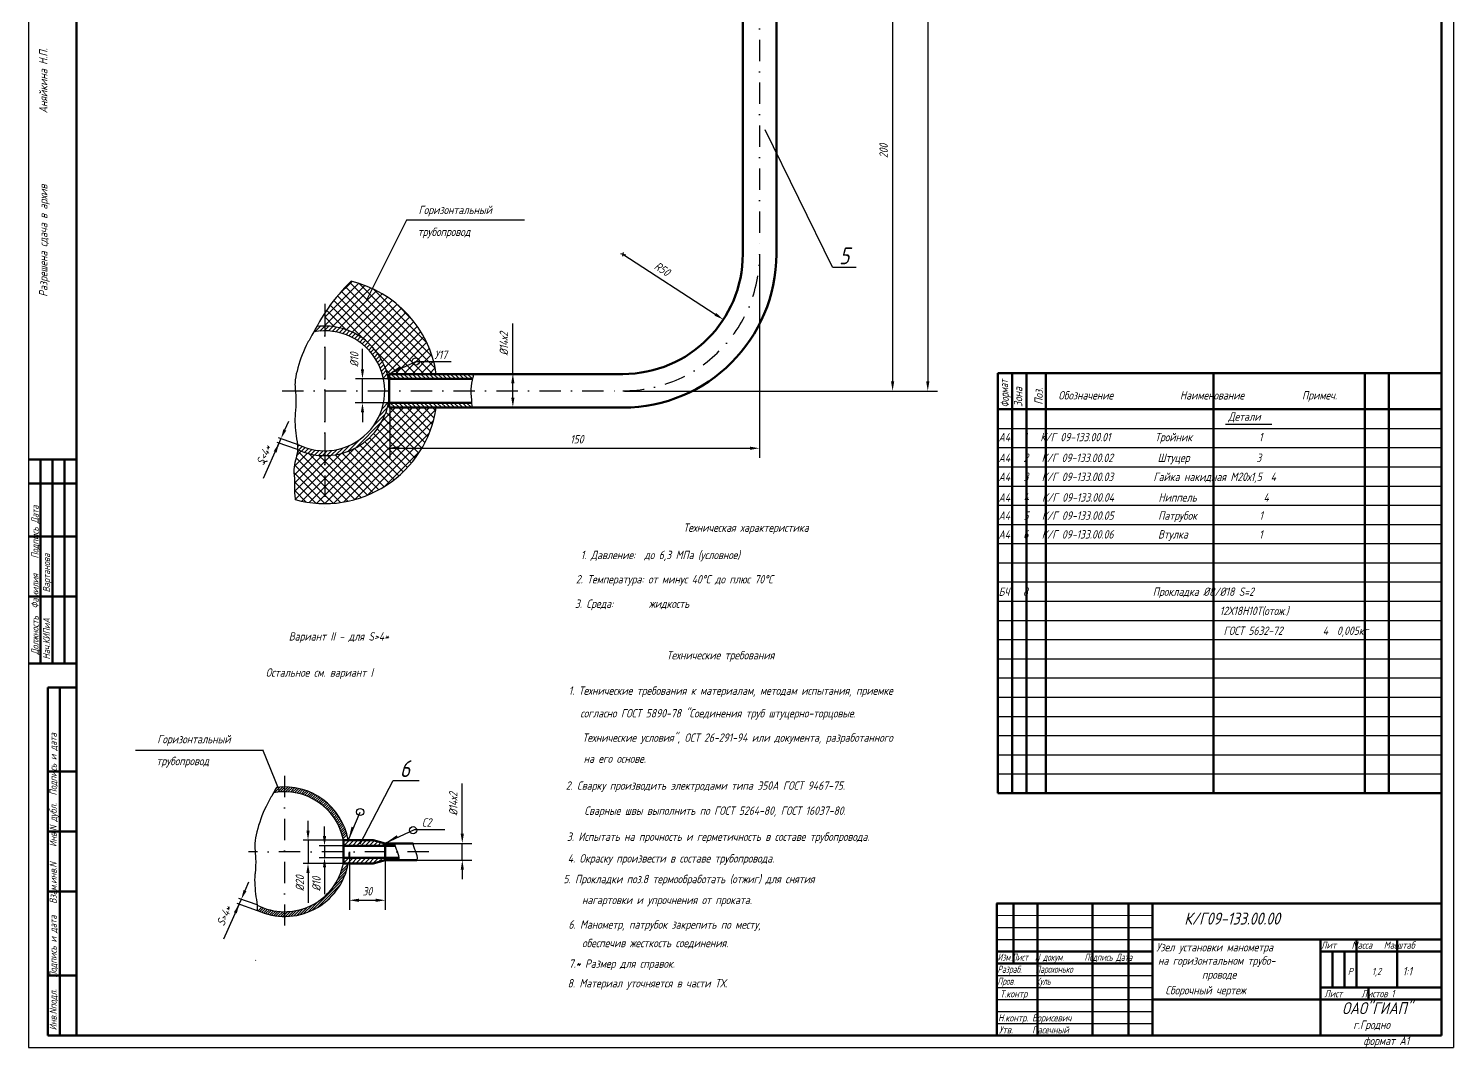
# Model space of a CAD drawing. Header units: inches. Extents: x 0 to 1942, y 0 to 841.
# Drawn here: x 0 to 594, y 0 to 425 of the extents above; entities that cross this region are included whole.
import ezdxf

# ---------------------------------------------------------------- set-up
doc = ezdxf.new("R2010")
doc.units = ezdxf.units.IN
doc.header["$LTSCALE"] = 0.7
doc.header["$MEASUREMENT"] = 0
doc.linetypes.add('DASHDOT', pattern=[25.4, 12.7, -6.35, 0, -6.35])
doc.styles.get("Standard").update_dxf_attribs({"font": 'romand.shx', "width": 0.8, "oblique": 15, "height": 3.5})
doc.dimstyles.get("Standard").update_dxf_attribs({"dimtxt": 3.5, "dimasz": 4, "dimexe": 4, "dimexo": 0, "dimgap": 2, "dimtad": 1, "dimdec": 0, "dimdsep": 46, "dimtxsty": 'Standard', "dimcen": 0.09, "dimadec": 0, "dimazin": 0, "dimtfac": 1, "dimtdec": 0, "dimtmove": 0, "dimatfit": 3, "dimfxl": 0.18, "dimtolj": 1, "dimtzin": 0, "dimlwd": 25, "dimlwe": 25, "dimarcsym": 0})

# ---------------------------------------------------------------- blocks, each defined once
blk = doc.blocks.new('*D121')
at = {"color": 0, "lineweight": 25, "transparency": 16777216}
for p, q in [((133.74, 81.59), (133.74, 57.36)), ((148.72, 81.59), (148.72, 57.36)), ((137.74, 61.36), (144.72, 61.36))]:
    blk.add_line(p, q, dxfattribs=at)
for points in [[(137.74, 62.02), (137.74, 60.69), (133.74, 61.36)], [(144.72, 62.02), (144.72, 60.69), (148.72, 61.36)]]:
    blk.add_solid(points, dxfattribs=at)
at = {"layer": 'DEFPOINTS', "color": 0, "lineweight": 25, "transparency": 16777216}
for p in [(133.74, 81.59), (148.72, 81.59), (148.72, 61.36)]:
    blk.add_point(p, dxfattribs=at)
at = {"color": 0, "lineweight": 25, "transparency": 16777216, "insert": (141.23, 65.11), "char_height": 3.5, "attachment_point": 5}
blk.add_mtext('\\A1;30', dxfattribs=at)
blk = doc.blocks.new('*D154')
at = {"color": 0, "lineweight": 25, "transparency": 16777216}
for p, q in [((201.9, 280.87), (201.9, 301.77)), ((184.78, 280.87), (205.9, 280.87)), ((201.9, 270.87), (201.9, 276.87)), ((187.85, 266.87), (205.9, 266.87))]:
    blk.add_line(p, q, dxfattribs=at)
for points in [[(201.23, 276.87), (202.56, 276.87), (201.9, 280.87)], [(201.23, 270.87), (202.56, 270.87), (201.9, 266.87)]]:
    blk.add_solid(points, dxfattribs=at)
at = {"layer": 'DEFPOINTS', "color": 0, "lineweight": 25, "transparency": 16777216}
for p in [(184.78, 280.87), (201.9, 280.87), (187.85, 266.87)]:
    blk.add_point(p, dxfattribs=at)
at = {"color": 0, "lineweight": 25, "transparency": 16777216, "insert": (198.15, 293.32), "char_height": 3.5, "attachment_point": 5, "rotation": 90}
blk.add_mtext('\\A1;%%C14х2', dxfattribs=at)

msp = doc.modelspace()

# ---------------------------------------------------------------- hatches: boundary and pattern name
at = {"lineweight": 25}
h = msp.add_hatch(dxfattribs=at)
h.set_pattern_fill('ANSI31', color=256, scale=10, angle=90, style=0)
h.set_pattern_definition([(135, (-7449.4817, -1857.2588), (-0.88388348, -0.88388348), [])])
edge = h.paths.add_edge_path()
edge.add_spline(control_points=[(185.05, 278.69), (185.1, 278.89), (185.27, 279.56), (185.45, 280.23), (185.58, 280.69)], knot_values=[91.068027, 91.068027, 91.068027, 91.068027, 92.331183, 95.177429, 95.177429, 95.177429, 95.177429], degree=3, periodic=0)
edge.add_line((185.58, 280.69), (150.39, 280.69))
edge.add_line((150.39, 280.69), (150.39, 278.69))
edge.add_line((150.39, 278.69), (185.05, 278.69))
edge = h.paths.add_edge_path()
edge.add_line((150.39, 268.69), (150.39, 266.99))
edge.add_line((150.39, 266.99), (150.69, 266.69))
edge.add_line((150.69, 266.69), (184.76, 266.69))
edge.add_spline(control_points=[(184.76, 266.69), (184.76, 267.35), (184.75, 268.02), (184.71, 268.69)], knot_values=[115.311597, 115.311597, 115.311597, 115.311597, 119.309133, 119.309133, 119.309133, 119.309133], degree=3, periodic=0)
edge.add_line((184.71, 268.69), (150.39, 268.69))

# ---------------------------------------------------------------- linework, layer by layer
for p, q in [((0, 841), (0, 0)), ((594, 841), (594, 0)), ((149.76, 280.5), (161.42, 285.89)), ((161.42, 285.89), (176.2, 285.89)), ((133.3, 86.23), (138.26, 98.08)), ((148.62, 85.11), (160.94, 90.8)), ((160.94, 90.8), (173.61, 90.8)), ((0, 0), (594, 0))]:
    msp.add_line(p, q)
at = {"lineweight": 50}
for p, q in [((20, 836), (20, 5)), ((589, 836), (589, 5)), ((297.74, 445.33), (297.74, 383.69)), ((311.74, 445.33), (311.74, 330.69)), ((297.74, 383.69), (297.74, 330.69)), ((311.74, 383.69), (311.74, 330.69)), ((150.39, 280.69), (247.74, 280.69)), ((150.39, 266.69), (150.39, 280.69)), ((404, 281.02), (404, 106.02)), ((404, 281.02), (589, 281.02)), ((410, 281.02), (410, 106.02)), ((416, 281.02), (416, 106.02)), ((424, 281.02), (424, 106.02)), ((494, 281.02), (494, 106.02)), ((557, 281.02), (557, 106.02)), ((567, 281.02), (567, 106.02)), ((185.05, 278.69), (150.39, 278.69)), ((184.71, 268.69), (150.39, 268.69)), ((150.39, 266.69), (247.74, 266.69)), ((404, 266.02), (589, 266.02)), ((0, 245.02), (20, 245.02)), ((5, 245.02), (5, 160.02)), ((10, 245.02), (10, 160.02)), ((15, 245.02), (15, 160.02)), ((0, 235.02), (20, 235.02)), ((0, 213.02), (20, 213.02)), ((0, 188.02), (20, 188.02)), ((0, 160.02), (20, 160.02)), ((8, 150.02), (8, 5)), ((8, 150.02), (20, 150.02)), ((13, 150.02), (13, 5)), ((8, 115.02), (20, 115.02)), ((404, 106.02), (589, 106.02)), ((8, 90.02), (20, 90.02)), ((143.72, 86.43), (131.27, 86.43)), ((131.27, 86.43), (131.27, 76.75)), ((131.27, 84.09), (152.78, 84.09)), ((148.72, 85.09), (143.72, 86.43)), ((148.72, 85.09), (160.31, 85.09)), ((131.27, 79.09), (154.33, 79.09)), ((148.72, 78.09), (143.72, 76.75)), ((148.72, 78.09), (161.85, 78.09)), ((143.72, 76.75), (131.27, 76.75)), ((8, 65.02), (20, 65.02)), ((403.56, 60.07), (589, 60.07)), ((403.59, 60.07), (403.59, 5)), ((410.56, 60.07), (410.56, 35.07)), ((420.56, 60.07), (420.56, 5.07)), ((443.56, 60.07), (443.56, 5.07)), ((458.56, 60.07), (458.56, 5.07)), ((468.56, 60.07), (468.56, 5.07)), ((468.56, 45.07), (589, 45.07)), ((538.56, 45.07), (538.56, 5.07)), ((553.56, 45.07), (553.56, 25.07)), ((570.56, 45.07), (570.56, 25.07)), ((403.56, 40.07), (468.56, 40.07)), ((538.56, 40.07), (589, 40.07)), ((543.56, 40.07), (543.56, 25.07)), ((548.56, 40.07), (548.56, 25.07)), ((8, 30.02), (20, 30.02)), ((403.56, 35.07), (468.56, 35.07)), ((538.56, 25.07), (588.56, 25.07)), ((558.56, 25.07), (558.56, 20.07)), ((468.56, 20.07), (589, 20.07)), ((8, 5), (589, 5))]:
    msp.add_line(p, q, dxfattribs=at)
at = {"linetype": 'DASHDOT'}
for p, q in [((304.74, 777.62), (304.74, 330.69)), ((123.51, 309.96), (123.51, 224.19)), ((123.51, 305.28), (123.51, 242.98)), ((105.69, 273.69), (247.74, 273.69)), ((106.74, 113.18), (106.74, 50.88)), ((166.94, 81.59), (91.67, 81.59))]:
    msp.add_line(p, q, dxfattribs=at)
at = {"lineweight": 25}
for p, q in [((374.86, 612.34), (374.86, 277.62)), ((360.19, 469.69), (360.19, 277.62)), ((335.2, 325.28), (307.14, 382.42)), ((157.55, 344.8), (140.9, 311.52)), ((206.76, 344.8), (157.55, 344.8)), ((246.77, 330.92), (248.85, 330.43)), ((247.89, 331.31), (247.54, 329.85)), ((247.74, 330.69), (286.29, 305.59)), ((304.74, 330.61), (304.74, 245.76)), ((335.2, 325.28), (345.07, 325.28)), ((123.51, 304.39), (137.63, 318.52)), ((123.51, 300.86), (140.25, 317.6)), ((126.68, 300.5), (142.75, 316.57)), ((128.83, 313.26), (134.87, 319.29)), ((129.69, 299.97), (145.13, 315.42)), ((130.5, 315.16), (149.47, 296.2)), ((132.19, 317), (151.99, 297.21)), ((133.91, 318.82), (154.52, 298.22)), ((137.81, 318.46), (157.04, 299.23)), ((143.65, 316.15), (159.57, 300.24)), ((125.71, 309.35), (139.96, 295.1)), ((127.25, 311.34), (144.42, 294.18)), ((128.85, 313.28), (146.94, 295.19)), ((132.43, 299.17), (147.41, 314.16)), ((134.94, 298.15), (149.58, 312.79)), ((137.25, 296.93), (151.65, 311.33)), ((139.39, 295.53), (153.63, 309.77)), ((153.31, 310.03), (159.85, 303.49)), ((123.51, 304.48), (127.61, 300.37)), ((124.24, 307.28), (132.31, 299.21)), ((141.35, 293.95), (155.51, 308.11)), ((145.57, 294.64), (157.29, 306.36)), ((151.46, 297), (158.98, 304.52)), ((119.4, 298.35), (121.68, 300.63)), ((119.4, 298.35), (121.68, 300.63)), ((121.42, 298.6), (123.51, 300.69)), ((121.42, 298.6), (123.51, 300.69)), ((123.27, 298.69), (123.51, 298.92)), ((123.27, 298.69), (123.51, 298.92)), ((123.51, 300.94), (123.76, 300.69)), ((123.51, 298.92), (125.22, 300.63)), ((123.51, 298.92), (125.22, 300.63)), ((125, 298.64), (126.84, 300.48)), ((125, 298.64), (126.84, 300.48)), ((126.62, 298.49), (128.37, 300.25)), ((126.62, 298.49), (128.37, 300.25)), ((128.14, 298.25), (129.83, 299.94)), ((128.14, 298.25), (129.83, 299.94)), ((129.59, 297.94), (131.22, 299.56)), ((129.59, 297.94), (131.22, 299.56)), ((130.97, 297.55), (132.55, 299.13)), ((130.97, 297.55), (132.55, 299.13)), ((132.29, 297.1), (133.83, 298.64)), ((132.29, 297.1), (133.83, 298.64)), ((133.54, 296.58), (135.05, 298.09)), ((133.54, 296.58), (135.05, 298.09)), ((134.75, 296.02), (136.23, 297.5)), ((134.75, 296.02), (136.23, 297.5)), ((146.25, 288.24), (157.36, 299.36)), ((147.54, 286), (162.08, 300.54)), ((148.64, 283.56), (163.48, 298.41)), ((151.99, 297.21), (168.51, 280.69)), ((154.52, 298.22), (169.53, 283.2)), ((157.04, 299.23), (168.28, 287.99)), ((157.36, 299.36), (160.58, 302.58)), ((159.57, 300.24), (165.97, 293.83)), ((135.9, 295.4), (137.36, 296.86)), ((135.9, 295.4), (137.36, 296.86)), ((137, 294.74), (138.44, 296.18)), ((137, 294.74), (138.44, 296.18)), ((138.05, 294.02), (139.48, 295.45)), ((138.05, 294.02), (139.48, 295.45)), ((139.06, 293.26), (140.48, 294.68)), ((139.06, 293.26), (140.48, 294.68)), ((139.21, 282.69), (139.21, 291.21)), ((140.02, 292.46), (141.44, 293.87)), ((140.02, 292.46), (141.44, 293.87)), ((140.94, 291.61), (142.35, 293.02)), ((140.94, 291.61), (142.35, 293.02)), ((141.81, 290.71), (143.23, 292.13)), ((141.81, 290.71), (143.23, 292.13)), ((142.64, 289.77), (144.06, 291.19)), ((142.64, 289.77), (144.06, 291.19)), ((143.15, 292.22), (145.57, 294.64)), ((144.42, 294.18), (157.9, 280.69)), ((144.78, 290.31), (151.46, 297)), ((146.94, 295.19), (161.44, 280.69)), ((149.47, 296.2), (164.97, 280.69)), ((149.52, 280.91), (164.78, 296.17)), ((152.83, 280.69), (165.97, 293.83)), ((156.37, 280.69), (167.05, 291.37)), ((143.43, 288.79), (144.86, 290.22)), ((143.43, 288.79), (144.86, 290.22)), ((144.17, 287.76), (145.61, 289.2)), ((144.17, 287.76), (145.61, 289.2)), ((144.86, 286.69), (146.31, 288.14)), ((144.86, 286.69), (146.31, 288.14)), ((144.91, 290.14), (154.37, 280.69)), ((145.51, 285.56), (146.98, 287.04)), ((145.51, 285.56), (146.98, 287.04)), ((146.1, 284.39), (147.59, 285.89)), ((146.1, 284.39), (147.59, 285.89)), ((159.9, 280.69), (168.01, 288.8)), ((163.44, 280.69), (168.84, 286.09)), ((146.64, 283.16), (148.16, 284.69)), ((146.64, 283.16), (148.16, 284.69)), ((147.13, 281.88), (148.68, 283.44)), ((147.13, 281.88), (148.68, 283.44)), ((147.55, 280.54), (149.15, 282.14)), ((147.55, 280.54), (149.15, 282.14)), ((147.91, 279.13), (149.56, 280.78)), ((147.91, 279.13), (149.56, 280.78)), ((149.03, 282.49), (150.83, 280.69)), ((149.24, 278.69), (149.9, 279.36)), ((149.24, 278.69), (149.9, 279.36)), ((166.98, 280.69), (169.53, 283.24)), ((404, 281.02), (589, 281.02)), ((150.39, 278.69), (136.37, 278.69)), ((139.21, 268.69), (139.21, 278.69)), ((150.16, 278.01), (150.39, 278.25)), ((152.39, 278.69), (150.39, 278.69)), ((248.43, 273.62), (364.19, 273.62)), ((276.72, 273.62), (378.86, 273.62)), ((150.39, 268.69), (136.13, 268.69)), ((147.36, 266.21), (150.08, 268.93)), ((147.36, 266.21), (150.08, 268.93)), ((147.98, 268.6), (148.07, 268.69)), ((149.64, 266.88), (150.39, 267.64)), ((149.8, 267.57), (150.39, 266.99)), ((152.39, 268.69), (150.39, 268.69)), ((123.58, 226.69), (163.58, 266.69)), ((139.21, 264.69), (139.21, 260.69)), ((143.86, 259.17), (148.72, 264.03)), ((143.86, 259.17), (148.72, 264.03)), ((146.27, 263.34), (149.57, 266.65)), ((146.27, 263.34), (149.57, 266.65)), ((147.4, 261.11), (152.98, 266.69)), ((147.99, 262.31), (155.37, 254.94)), ((149.01, 264.83), (150.39, 263.45)), ((150.39, 266.99), (165.26, 252.12)), ((150.39, 260.57), (156.51, 266.69)), ((150.39, 257.03), (160.05, 266.69)), ((150.39, 249.96), (167.12, 266.69)), ((150.39, 246.43), (169.86, 265.89)), ((150.39, 263.45), (157.14, 256.71)), ((150.39, 242.89), (168.86, 261.36)), ((150.55, 266.9), (150.55, 245.97)), ((154.23, 266.69), (166.41, 254.5)), ((157.76, 266.69), (167.45, 257)), ((158.9, 265.55), (160.05, 266.69)), ((160.67, 263.78), (163.58, 266.69)), ((161.3, 266.69), (168.35, 259.63)), ((164.8, 266.69), (169.12, 262.36)), ((164.83, 266.69), (164.92, 266.6)), ((168.37, 266.69), (169.75, 265.3)), ((106.85, 257.42), (108.47, 261.08)), ((123.51, 233.68), (150.39, 260.57)), ((123.51, 230.15), (150.39, 257.03)), ((136.45, 249.99), (147.2, 260.74)), ((136.45, 249.99), (147.2, 260.74)), ((143.81, 255.89), (150.39, 249.31)), ((145.38, 257.86), (150.39, 252.85)), ((146.78, 259.99), (150.39, 256.38)), ((150.39, 259.92), (151.09, 259.22)), ((150.39, 256.38), (161.18, 245.59)), ((150.39, 239.35), (167.06, 256.03)), ((157.14, 256.71), (164.01, 249.84)), ((159.61, 257.77), (165.26, 252.12)), ((404, 258.02), (589, 258.02)), ((499.01, 259.78), (518.22, 259.78)), ((104.41, 251.91), (97.88, 237.12)), ((105.23, 253.76), (103.61, 250.09)), ((112.14, 249.2), (103.61, 252.19)), ((112.8, 251.1), (104.27, 254.09)), ((112.13, 250.42), (112.8, 251.1)), ((112.13, 250.42), (112.8, 251.1)), ((112.51, 249.03), (114.03, 250.55)), ((112.51, 249.03), (114.03, 250.55)), ((113.75, 248.51), (115.31, 250.07)), ((113.75, 248.51), (115.31, 250.07)), ((115.06, 248.04), (116.66, 249.64)), ((115.06, 248.04), (116.66, 249.64)), ((123.51, 237.22), (136.08, 249.8)), ((127.27, 226.84), (150.39, 249.96)), ((128.26, 247.11), (130.99, 249.83)), ((128.26, 247.11), (130.99, 249.83)), ((130.54, 247.62), (133.85, 250.93)), ((130.54, 247.62), (133.85, 250.93)), ((133.16, 248.47), (138.03, 253.34)), ((133.16, 248.47), (138.03, 253.34)), ((135.87, 249.69), (150.39, 235.17)), ((138.11, 250.98), (150.39, 238.7)), ((140.18, 252.45), (150.39, 242.24)), ((142.08, 254.09), (150.39, 245.77)), ((150.39, 253.5), (151.83, 254.94)), ((150.39, 252.85), (159.62, 243.61)), ((150.55, 249.76), (300.74, 249.76)), ((155.37, 254.94), (162.64, 247.66)), ((404, 250.02), (589, 250.02)), ((97.83, 243.92), (99.66, 244.58)), ((110.68, 238.53), (119.18, 247.04)), ((110.7, 242.1), (116.28, 247.67)), ((110.89, 231.68), (123.51, 244.29)), ((110.94, 235.26), (122.39, 246.71)), ((111.56, 245.72), (123.51, 233.77)), ((111.8, 246.73), (113.63, 248.56)), ((112.11, 248.7), (123.51, 237.3)), ((116.42, 247.64), (118.07, 249.29)), ((116.42, 247.64), (118.07, 249.29)), ((116.81, 247.53), (123.51, 240.84)), ((117.84, 247.29), (119.55, 249)), ((117.84, 247.29), (119.55, 249)), ((119.33, 247.01), (121.12, 248.8)), ((119.33, 247.01), (121.12, 248.8)), ((120.9, 246.81), (122.78, 248.7)), ((120.9, 246.81), (122.78, 248.7)), ((121.08, 246.8), (123.51, 244.37)), ((122.56, 246.7), (123.51, 247.66)), ((122.56, 246.7), (123.51, 247.66)), ((123.51, 247.66), (124.56, 248.71)), ((123.51, 247.66), (124.56, 248.71)), ((123.51, 240.76), (130.31, 247.56)), ((123.51, 244.29), (126.02, 246.81)), ((123.51, 244.37), (138.68, 229.2)), ((124.32, 246.7), (126.48, 248.87)), ((124.32, 246.7), (126.48, 248.87)), ((124.7, 246.71), (141.25, 230.17)), ((126.21, 246.82), (128.6, 249.21)), ((126.21, 246.82), (128.6, 249.21)), ((127.9, 247.05), (143.7, 231.25)), ((130.8, 247.69), (146.04, 232.44)), ((131.3, 227.34), (150.39, 246.43)), ((133.44, 248.58), (148.28, 233.75)), ((150.39, 249.31), (157.97, 241.73)), ((150.39, 235.82), (163.38, 248.81)), ((150.39, 245.77), (156.22, 239.94)), ((110.59, 239.61), (123.51, 226.7)), ((110.85, 242.89), (123.51, 230.23)), ((111.16, 228.41), (123.51, 240.76)), ((123.51, 240.84), (135.97, 228.37)), ((135.83, 228.33), (150.39, 242.89)), ((141.17, 230.13), (150.39, 239.35)), ((150.39, 242.24), (154.38, 238.25)), ((150.39, 238.7), (152.44, 236.65)), ((404, 242.02), (589, 242.02)), ((110.89, 232.24), (115.81, 227.32)), ((110.93, 235.74), (119.84, 226.83)), ((113.96, 227.67), (123.51, 237.22)), ((116.97, 227.15), (123.51, 233.68)), ((123.51, 237.3), (133.13, 227.68)), ((123.51, 233.77), (130.12, 227.16)), ((148.38, 233.81), (150.39, 235.82)), ((150.39, 235.17), (150.41, 235.15)), ((404, 234.02), (589, 234.02)), ((111.16, 228.44), (111.29, 228.3)), ((120.17, 226.81), (123.51, 230.15)), ((123.51, 230.23), (126.93, 226.81)), ((123.51, 226.7), (123.51, 226.69)), ((404, 226.02), (589, 226.02)), ((404, 218.02), (589, 218.02)), ((404, 210.02), (589, 210.02)), ((404, 202.02), (589, 202.02)), ((404, 194.02), (589, 194.02)), ((404, 186.02), (589, 186.02)), ((404, 178.02), (493.43, 178.02)), ((494, 178.02), (589, 178.02)), ((404, 170.02), (589, 170.02)), ((404, 162.02), (589, 162.02)), ((404, 154.02), (589, 154.02)), ((404, 146.02), (589, 146.02)), ((404, 138.02), (589, 138.02)), ((404, 130.02), (589, 130.02)), ((97.65, 123.77), (44.64, 123.77)), ((97.58, 124.22), (104.42, 107.07)), ((404, 122.02), (589, 122.02)), ((404, 114.02), (589, 114.02)), ((102.55, 106.24), (104.83, 108.52)), ((103.79, 106.41), (105.95, 108.58)), ((104.96, 106.53), (107.02, 108.59)), ((106.07, 106.58), (108.05, 108.56)), ((107.14, 106.59), (109.04, 108.49)), ((108.16, 106.55), (110.01, 108.39)), ((109.15, 106.47), (110.94, 108.26)), ((110.1, 106.36), (111.84, 108.1)), ((111.02, 106.22), (112.72, 107.92)), ((111.91, 106.05), (113.57, 107.71)), ((112.77, 105.85), (114.4, 107.48)), ((113.61, 105.63), (115.21, 107.23)), ((114.42, 105.38), (115.99, 106.95)), ((138.3, 84.89), (151.96, 111.26)), ((151.96, 111.26), (162.82, 111.26)), ((180.82, 89.09), (180.82, 109.98)), ((115.21, 105.11), (116.76, 106.66)), ((115.98, 104.82), (117.51, 106.35)), ((116.73, 104.51), (118.24, 106.02)), ((117.46, 104.18), (118.95, 105.67)), ((118.17, 103.82), (119.65, 105.3)), ((118.86, 103.46), (120.32, 104.92)), ((119.53, 103.07), (120.99, 104.52)), ((120.19, 102.66), (121.63, 104.11)), ((120.83, 102.24), (122.26, 103.68)), ((121.45, 101.8), (122.88, 103.23)), ((122.05, 101.35), (123.48, 102.77)), ((122.64, 100.88), (124.06, 102.3)), ((123.22, 100.39), (124.63, 101.81)), ((123.77, 99.89), (125.19, 101.3)), ((124.32, 99.37), (125.73, 100.78)), ((124.84, 98.83), (126.26, 100.25)), ((125.35, 98.28), (126.77, 99.7)), ((125.84, 97.71), (127.26, 99.13)), ((126.32, 97.13), (127.74, 98.55)), ((126.78, 96.53), (128.21, 97.96)), ((127.23, 95.92), (128.66, 97.35)), ((127.66, 95.28), (129.1, 96.72)), ((128.07, 94.63), (129.52, 96.08)), ((128.46, 93.97), (129.92, 95.43)), ((116.51, 90.43), (116.51, 94.43)), ((123.4, 88.09), (123.4, 92.09)), ((128.84, 93.28), (130.31, 94.76)), ((129.19, 92.58), (130.68, 94.07)), ((129.53, 91.86), (131.04, 93.36)), ((129.85, 91.12), (131.37, 92.64)), ((130.15, 90.35), (131.69, 91.9)), ((130.43, 89.57), (131.99, 91.14)), ((130.69, 88.77), (132.28, 90.36)), ((130.92, 87.94), (132.54, 89.56)), ((131.74, 86.43), (114.44, 86.43)), ((116.51, 86.43), (116.51, 76.75)), ((131.74, 84.09), (121.1, 84.09)), ((123.4, 84.09), (123.4, 79.09)), ((131.13, 87.09), (132.78, 88.74)), ((131.27, 85.66), (132.03, 86.43)), ((131.74, 84.36), (133.74, 86.37)), ((133.72, 84.09), (132.72, 84.09)), ((133.23, 84.09), (135.57, 86.43)), ((135, 84.09), (137.34, 86.43)), ((136.77, 84.09), (139.11, 86.43)), ((138.54, 84.09), (140.87, 86.43)), ((140.31, 84.09), (142.64, 86.43)), ((142.07, 84.09), (144.26, 86.28)), ((143.84, 84.09), (145.66, 85.91)), ((145.61, 84.09), (147.05, 85.53)), ((147.38, 84.09), (148.45, 85.16)), ((148.72, 85.09), (184.82, 85.09)), ((149.51, 84.09), (148.72, 84.88)), ((150.39, 84.09), (149.39, 85.09)), ((151.28, 84.09), (150.28, 85.09)), ((152.16, 84.09), (151.16, 85.09)), ((152.72, 84.42), (152.05, 85.09)), ((180.82, 78.09), (180.82, 85.09)), ((131.74, 79.09), (121.1, 79.09)), ((131.27, 76.82), (133.54, 79.09)), ((133.72, 79.09), (131.27, 79.09)), ((131.74, 79.06), (131.77, 79.09)), ((132.97, 76.75), (135.31, 79.09)), ((134.73, 76.75), (137.07, 79.09)), ((136.5, 76.75), (138.84, 79.09)), ((138.27, 76.75), (140.61, 79.09)), ((140.04, 76.75), (142.38, 79.09)), ((141.8, 76.75), (144.14, 79.09)), ((143.57, 76.75), (145.91, 79.09)), ((145.93, 77.34), (147.68, 79.09)), ((148.35, 77.99), (148.72, 78.37)), ((149.32, 78.09), (148.72, 78.69)), ((148.72, 78.09), (184.82, 78.09)), ((150.21, 78.09), (149.21, 79.09)), ((151.09, 78.09), (150.09, 79.09)), ((151.98, 78.09), (150.98, 79.09)), ((152.86, 78.09), (151.86, 79.09)), ((153.74, 78.09), (152.74, 79.09)), ((154.28, 78.44), (153.63, 79.09)), ((131.74, 76.75), (114.44, 76.75)), ((116.51, 72.75), (116.51, 60.36)), ((123.4, 75.09), (123.4, 63.88)), ((127.26, 67.31), (132, 72.05)), ((128.89, 70), (132.55, 73.66)), ((129.82, 72), (132.95, 75.12)), ((130.46, 73.69), (133.25, 76.48)), ((180.82, 74.09), (180.82, 70.09)), ((90.27, 65.4), (91.89, 69.06)), ((118.11, 57.1), (131.23, 70.22)), ((120.33, 58.26), (130.07, 68)), ((87.77, 59.73), (81.3, 45.09)), ((95.47, 57.03), (86.94, 60.02)), ((88.66, 61.74), (87.03, 58.06)), ((95.28, 59.4), (87.7, 62.06)), ((114.67, 55.78), (118.33, 59.44)), ((116.28, 56.33), (121.02, 61.07)), ((123.78, 60.64), (127.69, 64.55)), ((95.69, 56.95), (97.21, 58.48)), ((96.43, 56.63), (97.97, 58.18)), ((97.19, 56.33), (98.76, 57.9)), ((97.97, 56.05), (99.56, 57.64)), ((98.77, 55.79), (100.39, 57.41)), ((99.59, 55.55), (101.24, 57.2)), ((100.44, 55.34), (102.12, 57.02)), ((101.3, 55.14), (103.03, 56.87)), ((102.2, 54.97), (103.97, 56.74)), ((103.12, 54.83), (104.94, 56.65)), ((104.07, 54.72), (105.95, 56.6)), ((105.05, 54.64), (107, 56.59)), ((106.06, 54.6), (108.09, 56.63)), ((107.12, 54.59), (109.24, 56.72)), ((108.22, 54.63), (110.45, 56.87)), ((109.36, 54.72), (111.74, 57.1)), ((110.57, 54.86), (113.13, 57.42)), ((111.85, 55.08), (114.64, 57.87)), ((113.2, 55.38), (116.33, 58.5)), ((403.56, 50.07), (468.56, 50.07)), ((403.56, 45.07), (468.56, 45.07)), ((94.58, 36.42), (94.72, 36.28)), ((403.56, 30.07), (468.56, 30.07)), ((403.56, 25.07), (468.56, 25.07)), ((403.56, 20.07), (468.56, 20.07)), ((403.56, 15.07), (468.56, 15.07)), ((403.56, 10.07), (468.56, 10.07))]:
    msp.add_line(p, q, dxfattribs=at)
at = {"linetype": 'Continuous', "lineweight": 50}
msp.add_line((148.72, 85.09), (148.72, 78.09), dxfattribs=at)
at = {"lineweight": 15}
msp.add_line((403.56, 55.07), (468.56, 55.07), dxfattribs=at)
for points in [[(149.76, 280.5, 0, 1, 0), (154.89, 283.41, 1, 1, 0)], [(133.3, 86.23, 0, 1, 0), (135.12, 91.84, 1, 1, 0)], [(148.62, 85.11, 0, 1, 0), (153.75, 88.02, 1, 1, 0)]]:
    msp.add_lwpolyline(points, format="xyseb")
for centre in [(161.45, 285.95), (138.24, 98.15), (160.31, 90.56)]:
    msp.add_circle(centre, 1.5)
at = {"lineweight": 50}
for radius in [50, 64]:
    msp.add_arc((247.74, 330.69), radius, 270, 0, dxfattribs=at)
at = {"linetype": 'DASHDOT', "lineweight": 25}
msp.add_arc((247.74, 330.69), 57, 270, 0, dxfattribs=at)
at = {"lineweight": 25}
for centre, radius, start, end in [((123.51, 273.69), 47, 8.56528, 76.51843), ((123.51, 273.69), 25, 242.71839, 100.64412), ((123.51, 273.69), 25, 242.71839, 100.64412), ((123.51, 273.69), 27, 5.31277, 97.19395), ((123.51, 273.69), 27, 5.31277, 97.19395), ((123.51, 273.69), 27, 245.09951, 354.68723), ((123.51, 273.69), 27, 245.09951, 354.68723), ((123.51, 273.69), 47, 254.77781, 351.43472), ((106.74, 81.59), 27, 10.31869, 97.19395), ((106.74, 81.59), 25, 11.15436, 100.64412), ((106.74, 81.59), 27, 354.68723, 0), ((106.74, 81.59), 25, 242.71839, 348.83764), ((106.74, 81.59), 27, 245.09951, 349.67393)]:
    msp.add_arc(centre, radius, start, end, dxfattribs=at)
for points, knots in [([(134.46, 319.39), (131.03, 315.82), (124.71, 308.97), (119.48, 299.27), (114.68, 290.75), (112.32, 284.06), (110.75, 276.84), (111.64, 271.21), (111.41, 266.55), (110.81, 260.68), (111.55, 255.15), (112.63, 247.66), (109.97, 241.89), (111.18, 235.9), (110.73, 231.81), (111.08, 229.19), (111.17, 228.34)], [5.669608, 5.669608, 5.669608, 5.669608, 35.239037, 61.456959, 71.378792, 93.914273, 103.80289, 115.247762, 127.685544, 131.731908, 150.597687, 161.03636, 176.457056, 186.56042, 196.641429, 201.526305, 201.526305, 201.526305, 201.526305]), ([(185.58, 280.69), (185.45, 280.23), (184.9, 278.17), (184.03, 274.19), (184.7, 269.95), (184.76, 267.37), (184.76, 266.69)], [91.068027, 91.068027, 91.068027, 91.068027, 93.914273, 103.80289, 115.247762, 119.309133, 119.309133, 119.309133, 119.309133]), ([(103.36, 108.38), (102.69, 107.19), (101.23, 104.55), (97.91, 98.65), (95.56, 91.96), (93.98, 84.74), (94.87, 79.11), (94.64, 74.45), (94.04, 68.58), (94.75, 63.28), (95.42, 58.6), (95.37, 57.1)], [53.319453, 53.319453, 53.319453, 53.319453, 61.456959, 71.378792, 93.914273, 103.80289, 115.247762, 127.685544, 131.731908, 150.597687, 159.672996, 159.672996, 159.672996, 159.672996])]:
    msp.add_open_spline(points, degree=3, knots=knots, dxfattribs=at)
for points in [[(152.67, 85.09), (152.58, 83), (154.89, 80.71), (154.2, 78.09)], [(160.31, 85.09), (160.23, 83), (162.54, 80.71), (161.85, 78.09)]]:
    msp.add_open_spline(points, degree=3, dxfattribs=at)
for points in [[(286.65, 306.15), (285.93, 305.03), (289.64, 303.41)], [(138.54, 282.69), (139.87, 282.69), (139.21, 278.69)], [(359.52, 277.62), (360.86, 277.62), (360.19, 273.62)], [(374.19, 277.62), (375.52, 277.62), (374.86, 273.62)], [(138.54, 264.69), (139.87, 264.69), (139.21, 268.69)], [(106.24, 257.69), (107.46, 257.15), (105.23, 253.76)], [(102.2, 248.51), (103.42, 247.97), (104.42, 251.9)], [(154.55, 250.64), (154.55, 249.31), (150.55, 249.97)], [(300.74, 250.42), (300.74, 249.09), (304.74, 249.76)], [(115.85, 90.43), (117.18, 90.43), (116.51, 86.43)], [(122.73, 88.09), (124.06, 88.09), (123.4, 84.09)], [(180.16, 89.09), (181.49, 89.09), (180.82, 85.09)], [(122.73, 75.09), (124.06, 75.09), (123.4, 79.09)], [(180.16, 74.09), (181.49, 74.09), (180.82, 78.09)], [(115.85, 72.75), (117.18, 72.75), (116.51, 76.75)], [(89.66, 65.67), (90.88, 65.13), (88.66, 61.74)], [(85.58, 56.37), (86.8, 55.83), (87.81, 59.76)]]:
    msp.add_solid(points, dxfattribs=at)
at = {"layer": 'DEFPOINTS', "color": 0, "linetype": 'ByBlock'}
for p in [(293.99, 383.69), (315.49, 383.69)]:
    msp.add_point(p, dxfattribs=at)

# ---------------------------------------------------------------- texts
at = {"lineweight": 25, "oblique": 15, "width": 0.8}
for s, p in [('Зона', (414.25, 267.01)), ('Поз.', (422.81, 267.9))]:
    msp.add_text(s, height=3.5, rotation=90, dxfattribs=at).set_placement(p)
msp.add_text('1:1', height=3.5, dxfattribs=at).set_placement((572.81, 30.04))
at = {"lineweight": 25, "attachment_point": 1}
for s, insert, char_height, width, rotation in [('Разрешена сдача в архив                Аняйкина Н.П.', (4.41, 312.88), 3.5, 273.9552, 90), ('{\\W0.6;Формат}', (405.36, 266.6), 3.5, 24.1201, 93.2058), ('Должность  Фамилия    Подпись Дата', (1.2, 163.67), 3, 85.2134, 90), ('Вартанова', (6.02, 189.66), 3, 62.2383, 90), ('Нач.КИПиА', (6.02, 161.69), 3, 66.6475, 90), ('{\\W0.7; Инв.Nподл.   Подпись и дата   Взам.инв.N    Инв.N дубл.  Подпись и дата}', (8.76, 5.54), 3, 144.2887, 90)]:
    msp.add_mtext(s, dxfattribs=dict(at, insert=insert, char_height=char_height, width=width, rotation=rotation))
at = {"lineweight": 25, "char_height": 3.5, "attachment_point": 5}
for s, insert, rotation in [('\\A1;200', (356.44, 373.66), 90), ('\\A1;R50', (264.15, 324.48), 326.93494), ('\\A1;%%C10', (135.8, 286.67), 90), ('S<4*', (98.14, 246.92), 66.16185), ('\\A1;%%C14х2', (177.07, 101.54), 90), ('\\A1;%%C20', (113.14, 68.45), 90), ('\\A1;%%C10', (120.02, 68.17), 90), ('S>4*', (81.57, 54.89), 66.16185)]:
    msp.add_mtext(s, dxfattribs=dict(at, insert=insert, rotation=rotation))
at = {"lineweight": 25, "attachment_point": 1}
for s, insert, char_height, width in [('Горизонтальный ', (162.58, 350.85), 3.5, 77.5752), ('трубопровод', (162.24, 341.73), 3.5, 77.5752), ('У17', (169.21, 290.49), 3.5, 15.4142), (' Обозначение               Наименование             Примеч.', (427.45, 273.58), 3.5, 160.8509), ('Детали', (500.11, 264.72), 3.5, 34.5782), ('А4   1   К/Г 09-133.00.01          Тройник               1', (404.35, 256.16), 3.5, 191.907), ('А4   2   К/Г 09-133.00.02          Штуцер               3', (404.35, 247.54), 3.5, 191.907), ('А4   3   К/Г 09-133.00.03         Гайка накидная М20х1,5  4', (404.35, 239.61), 3.5, 191.907), ('А4   4   К/Г 09-133.00.04          Ниппель               4', (404.35, 231.01), 3.5, 191.907), ('А4   5   К/Г 09-133.00.05          Патрубок              1', (404.35, 223.45), 3.5, 191.907), ('Техническая характеристика', (272.95, 218.42), 3.5, 128.6102), ('А4   6   К/Г 09-133.00.06          Втулка                1', (404.3, 215.62), 3.5, 191.907), ('1. Давление:  до 6,3 МПа (условное)', (230.2, 207.05), 3.5, 144.1261), ('2. Температура: от минус 40%%DС до плюс 70%%DС ', (228.15, 196.91), 3.5, 173.4196), ('БЧ   8                            Прокладка %%C8/%%C18 S=2       ', (404.35, 191.73), 3.5, 191.907), ('3. Среда:        жидкость ', (227.78, 186.72), 3.5, 121.0246), ('  12Х18Н10Т(отож.)', (492.83, 183.73), 3.5, 101.7791), ('Вариант II - для S>4*', (108.47, 173.09), 3.5, 62.4197), ('    ГОСТ 5632-72         4  0,005кг', (490.72, 175.46), 3.5, 101.7791), ('Технические требования', (265.98, 165.28), 3.5, 102.7909), ('Остальное см. вариант I ', (98.9, 158.03), 3.5, 73.2089), ('1. Технические требования к материалам, методам испытания, приемке ', (225.14, 150.48), 3.5, 177.1895), (' согласно ГОСТ 5890-78 "Соединения труб штуцерно-торцовые.', (228.15, 141.06), 3.5, 228.4083), ('Технические условия", ОСТ 26-291-94 или документа, разработанного ', (230.89, 130.9), 3.5, 203.9525), ('Горизонтальный ', (53.66, 130.27), 3.5, 77.5752), ('трубопровод', (53.32, 121.14), 3.5, 77.5752), (' на его основе.', (229.54, 122.14), 3.5, 167.9096), (' 2. Сварку производить электродами типа Э50А ГОСТ 9467-75.', (222.11, 110.92), 3.5, 193.0074), ('С2', (163.98, 95.54), 3.5, 18.5414), ('Сварные швы выполнить по ГОСТ 5264-80, ГОСТ 16037-80.', (231.71, 100.46), 3.5, 152.7503), ('3. Испытать на прочность и герметичность в составе трубопровода.', (224.42, 89.61), 3.5, 200.573), ('4. Окраску произвести в составе трубопровода.', (224.76, 80.57), 3.5, 159.0384), (' 5. Прокладки поз.8 термообработать (отжиг) для снятия ', (221.11, 71.96), 3.5, 184.8861), ('  нагартовки и упрочнения от проката.', (227.01, 63.25), 3.5, 179.2446), ('6. Манометр, патрубок закрепить по месту, ', (225.06, 53), 3.5, 172.3302), (' обеспечив жесткость соединения.', (228.92, 45.29), 3.5, 150.2053), ('{\\W0.7;Лит    Масса   Масштаб}', (538.75, 44.18), 3, 48.3624), ('7.* Размер для справок.', (225.2, 36.7), 3.5, 182.1899), ('{\\W0.6; Изм.Лист  N докум.      Подпись Дата\\P Разраб.    Парохонько\\P Пров.      Куль}', (402.48, 39.12), 3, 75.9719), ('Р', (549.95, 33.2), 3, 4.7355), ('1,2', (560.02, 33.2), 3, 4.7355), ('8. Материал уточняется в части ТХ.', (224.71, 28.53), 3.5, 162.0615), ('{\\W0.7;Т.контр}', (404.99, 23.86), 3, 65.7648), ('Лист     Листов 1', (540.16, 23.94), 3, 49.4707), ('{\\W0.7; Н.контр. Борисевич}', (402.54, 13.85), 3, 40.546), ('{\\W0.7;Утв.     Пасечный}', (404.48, 8.86), 3, 39.2217), ('г.Гродно', (552.25, 11.25), 3.5, 35.0627), ('формат А1', (556.46, 4.53), 3.5, 32.7454)]:
    msp.add_mtext(s, dxfattribs=dict(at, insert=insert, char_height=char_height, width=width))
at = {"lineweight": 35, "attachment_point": 1}
for s, insert, char_height, width in [('5', (337.89, 333.46), 7, 25.8231), ('6', (154.78, 119.7), 7, 25.8231), ('К/Г09-133.00.00 ', (481.78, 56.22), 5, 116.2188), ('Узел установки манометра', (470.06, 43.55), 3.5, 67.1383), ('на горизонтальном трубо-', (470.82, 37.97), 3.5, 67.3555), ('проводе ', (489.15, 32.14), 3.5, 71.0495), (' Сборочный чертеж', (472.04, 25.63), 3.5, 67.3555), ('ОАО"ГИАП"', (547.55, 18.89), 5, 36.171)]:
    msp.add_mtext(s, dxfattribs=dict(at, insert=insert, char_height=char_height, width=width))
at = {"lineweight": 25, "insert": (228.57, 253.51), "char_height": 3.5, "attachment_point": 5}
msp.add_mtext('150', dxfattribs=at)

# ---------------------------------------------------------------- dimensions: what is measured, and where the dimension line sits
at = {"lineweight": 25}
dim = msp.add_linear_dim(base=(201.9, 280.87), p1=(187.85, 266.87), p2=(184.78, 280.87), angle=90, text='%%C14х2', dimstyle='Standard', dxfattribs=at)
dim.commit()
dim.dimension.update_dxf_attribs({"geometry": '*D154', "text_midpoint": (198.15, 293.32)})
dim = msp.add_linear_dim(base=(148.72, 61.36), p1=(133.74, 81.59), p2=(148.72, 81.59), text='30', dimstyle='Standard', dxfattribs=at)
dim.commit()
dim.dimension.update_dxf_attribs({"geometry": '*D121', "text_midpoint": (141.23, 65.11)})

doc.saveas('drawing.dxf')
